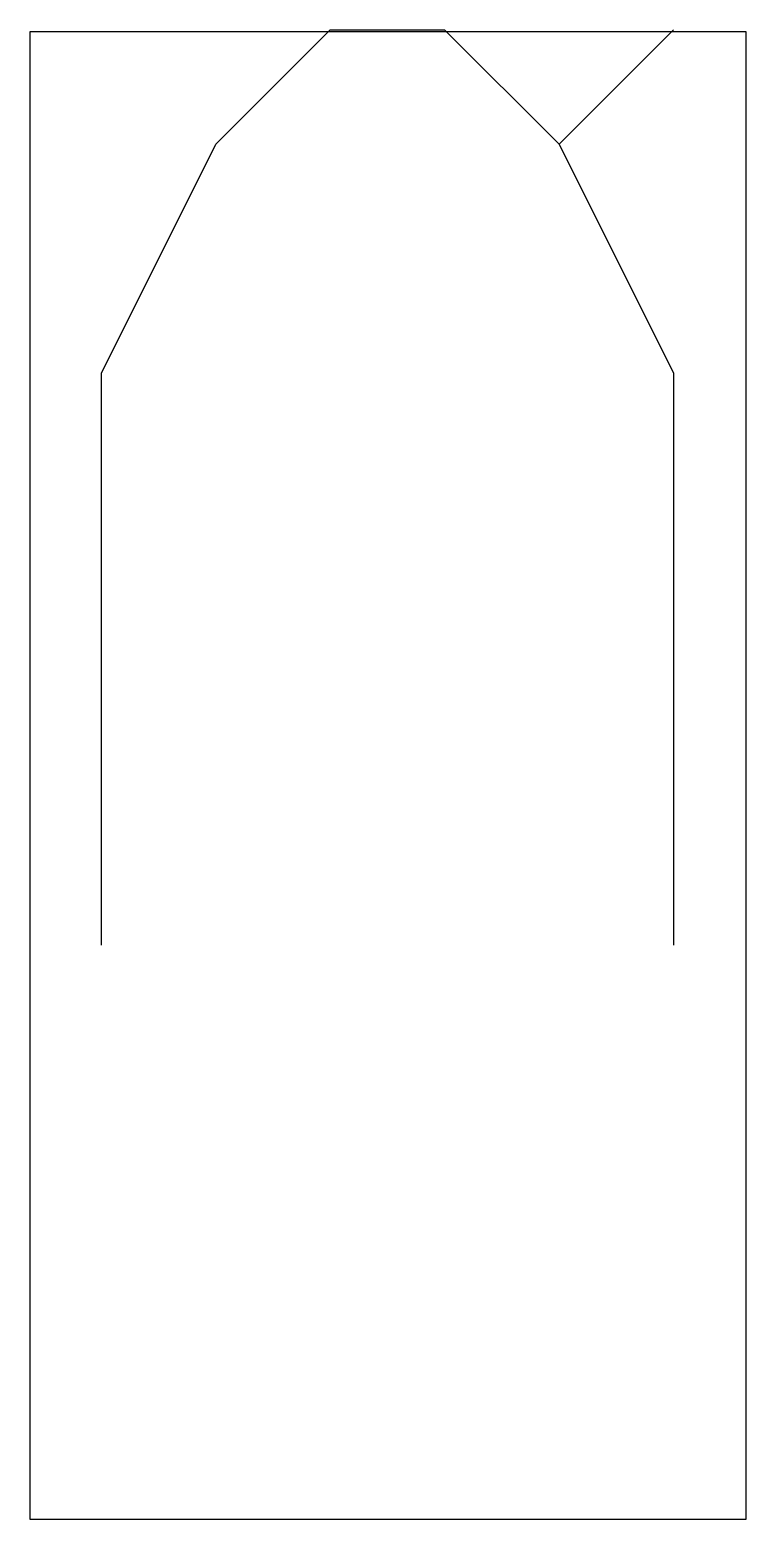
# Model space of a CAD drawing. Extents: x 0 to 19.3, y 0 to 40.1.
import ezdxf

# ---------------------------------------------------------------- set-up
doc = ezdxf.new("R2010")
doc.units = 0
doc.header["$MEASUREMENT"] = 0
doc.layers.get('0').update_dxf_attribs({"linetype": 'CONTINUOUS'})

msp = doc.modelspace()

# ---------------------------------------------------------------- linework, layer by layer
at = {"color": 0}
for p, q in [((5.002, 36.975), (8.079, 40.052)), ((8.079, 40.052), (11.156, 40.052)), ((11.156, 40.052), (14.233, 36.975)), ((14.233, 36.975), (17.31, 40.052)), ((17.31, 40.052), (14.233, 36.975)), ((1.925, 30.821), (5.002, 36.975)), ((14.233, 36.975), (17.31, 30.821)), ((1.925, 15.437), (1.925, 30.821)), ((17.31, 30.821), (17.31, 15.437))]:
    msp.add_line(p, q, dxfattribs=at)
at = {"linetype": 'CONTINUOUS'}
msp.add_lwpolyline([(0, 0), (19.266, 0), (19.266, 40), (0, 40)], close=True, dxfattribs=at)

doc.saveas('drawing.dxf')
